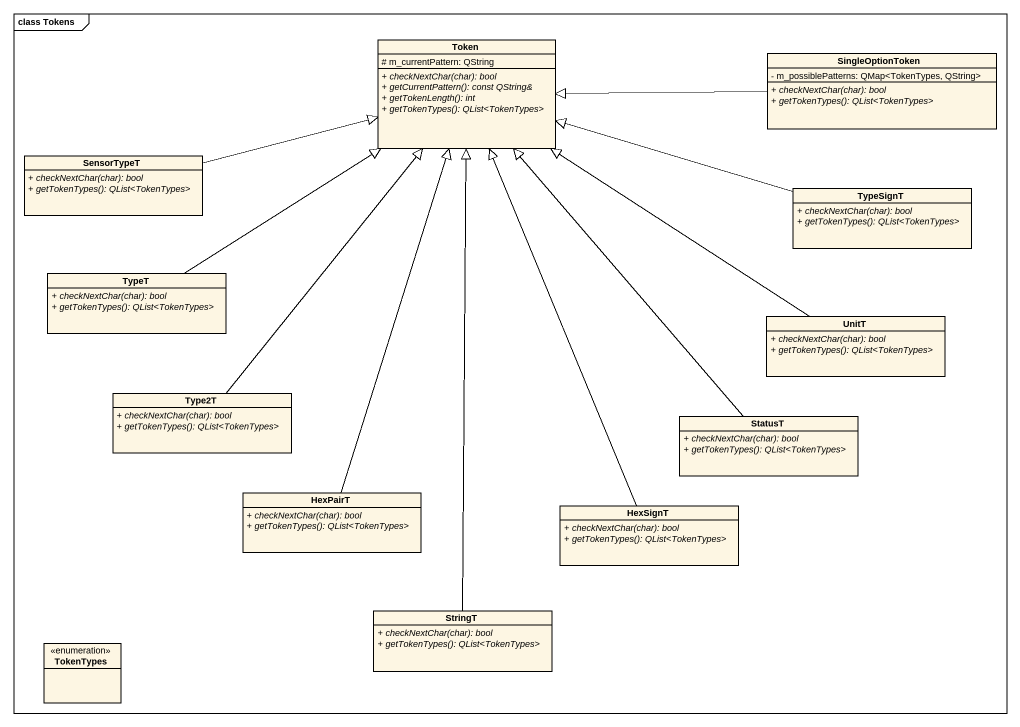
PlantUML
@startuml
mainframe class Tokens
hide circle
hide empty members
skinparam classAttributeIconSize 0
class Token {
  # m_currentPattern: QString
  {abstract} + checkNextChar(char): bool
  {abstract} + getCurrentPattern(): const QString&
  {abstract} + getTokenLength(): int
  {abstract} + getTokenTypes(): QList<TokenTypes>
}
class SingleOptionToken {
  - m_possiblePatterns: QMap<TokenTypes, QString>
  {abstract} + checkNextChar(char): bool
  {abstract} + getTokenTypes(): QList<TokenTypes>
}
class SensorTypeT {
  {abstract} + checkNextChar(char): bool
  {abstract} + getTokenTypes(): QList<TokenTypes>
}
class TypeSignT {
  {abstract} + checkNextChar(char): bool
  {abstract} + getTokenTypes(): QList<TokenTypes>
}
class TypeT {
  {abstract} + checkNextChar(char): bool
  {abstract} + getTokenTypes(): QList<TokenTypes>
}
class UnitT {
  {abstract} + checkNextChar(char): bool
  {abstract} + getTokenTypes(): QList<TokenTypes>
}
class Type2T {
  {abstract} + checkNextChar(char): bool
  {abstract} + getTokenTypes(): QList<TokenTypes>
}
class StatusT {
  {abstract} + checkNextChar(char): bool
  {abstract} + getTokenTypes(): QList<TokenTypes>
}
class HexPairT {
  {abstract} + checkNextChar(char): bool
  {abstract} + getTokenTypes(): QList<TokenTypes>
}
class HexSignT {
  {abstract} + checkNextChar(char): bool
  {abstract} + getTokenTypes(): QList<TokenTypes>
}
class StringT {
  {abstract} + checkNextChar(char): bool
  {abstract} + getTokenTypes(): QList<TokenTypes>
}
enum TokenTypes
SingleOptionToken -left-|> Token
SensorTypeT -right-|> Token
TypeSignT -left-|> Token
TypeT -up-|> Token
UnitT -up-|> Token
Type2T -up-|> Token
StatusT -up-|> Token
HexPairT -up-|> Token
HexSignT -up-|> Token
StringT -up-|> Token
@enduml
